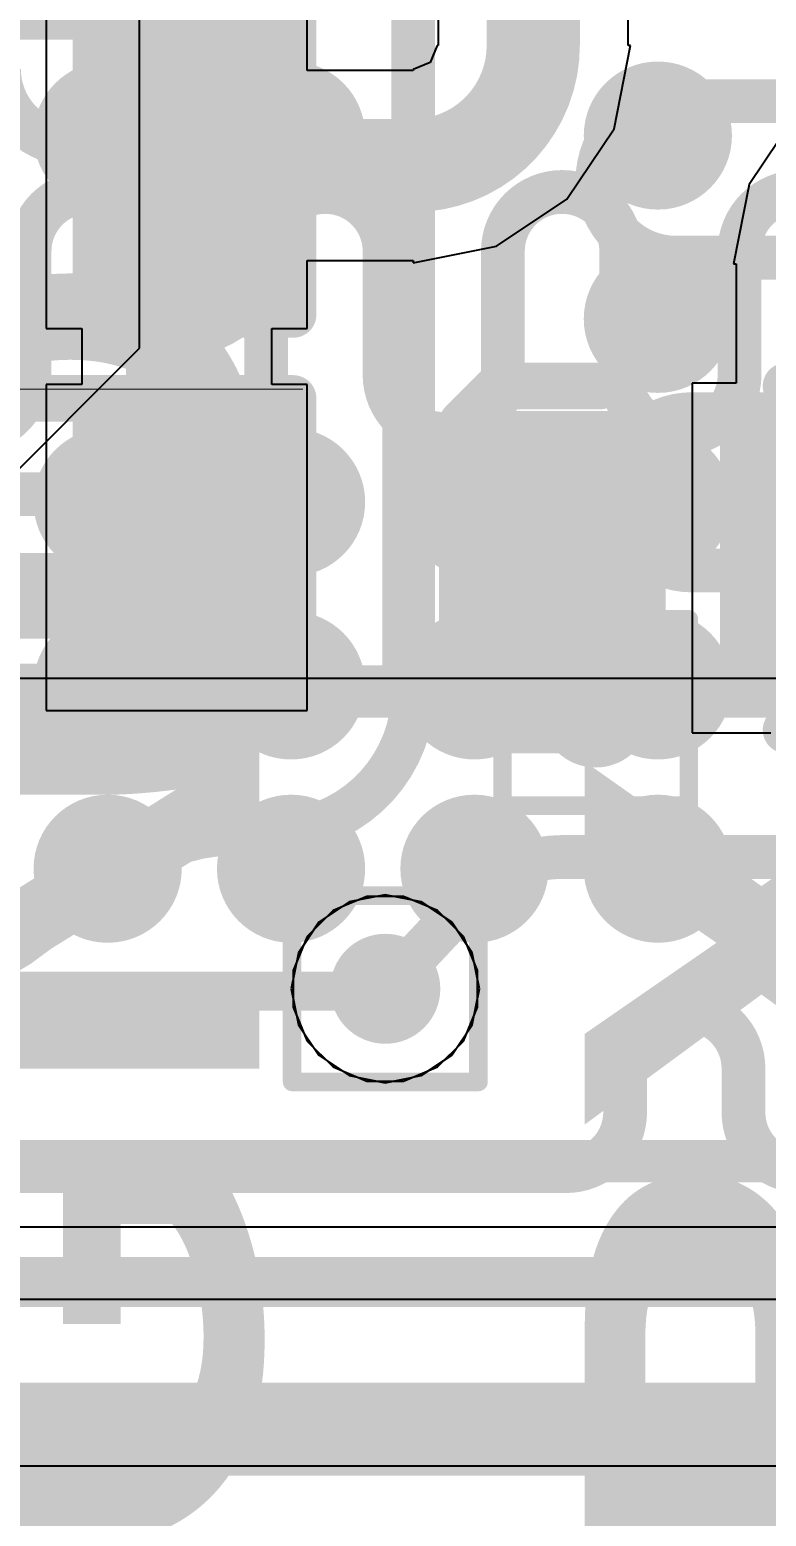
# Model space of a CAD drawing. Header units: inches. Extents: x -6 to 284, y -12 to 154.
# Drawn here: x 57.557 to 59.565, y -9.461 to -5.406 of the extents above; entities that cross this region are included whole.
import ezdxf

# ---------------------------------------------------------------- set-up
doc = ezdxf.new("R2010")
doc.units = ezdxf.units.IN
for name, color, linetype in [('Bottom Layer', 5, 'Continuous'), ('Bottom Paste', 16, 'Continuous'), ('Bottom Solder', 6, 'Continuous'), ('Drill Drawing', 1, 'Continuous'), ('GND-1', 16, 'Continuous'), ('GND-2', 90, 'Continuous'), ('GND-3', 216, 'Continuous'), ('GND-4', 54, 'Continuous'), ('PWR-1', 156, 'Continuous'), ('PWR-2', 130, 'Continuous'), ('Signal L1', 76, 'Continuous'), ('Signal L2', 6, 'Continuous'), ('Top Layer', 1, 'Continuous'), ('Top Overlay', 2, 'Continuous'), ('Top Paste', 8, 'Continuous'), ('Top Solder', 216, 'Continuous'), ('Via Holes', 16, 'Continuous')]:
    doc.layers.add(name, color=color, linetype=linetype)
doc.styles.add('Arial Black_Bold', font='', dxfattribs={"height": 0.2})
doc.styles.get('Arial Black_Bold').set_extended_font_data('Arial Black', bold=True)

# ---------------------------------------------------------------- blocks, each defined once
blk = doc.blocks.new('FBGA_153_11_5_13__B_131')
at = {"layer": 'Bottom Layer'}
h = blk.add_hatch(color=5, dxfattribs=at)
edge = h.paths.add_edge_path()
edge.add_arc((0.75, -1.25), 0.127, 0, 360)
h = blk.add_hatch(color=5, dxfattribs=at)
edge = h.paths.add_edge_path()
edge.add_arc((1.25, -1.25), 0.127, 0, 360)
h = blk.add_hatch(color=5, dxfattribs=at)
edge = h.paths.add_edge_path()
edge.add_arc((2.25, -1.25), 0.127, 0, 360)
h = blk.add_hatch(color=5, dxfattribs=at)
edge = h.paths.add_edge_path()
edge.add_arc((2.25, -1.75), 0.127, 0, 360)
h = blk.add_hatch(color=5, dxfattribs=at)
edge = h.paths.add_edge_path()
edge.add_arc((0.75, -2.25), 0.127, 0, 360)
h = blk.add_hatch(color=5, dxfattribs=at)
edge = h.paths.add_edge_path()
edge.add_arc((1.25, -2.25), 0.127, 0, 360)
h = blk.add_hatch(color=5, dxfattribs=at)
edge = h.paths.add_edge_path()
edge.add_arc((1.75, -2.25), 0.127, 0, 360)
h = blk.add_hatch(color=5, dxfattribs=at)
edge = h.paths.add_edge_path()
edge.add_arc((2.25, -2.25), 0.127, 0, 360)
h = blk.add_hatch(color=5, dxfattribs=at)
edge = h.paths.add_edge_path()
edge.add_arc((0.75, -2.75), 0.127, 0, 360)
h = blk.add_hatch(color=5, dxfattribs=at)
edge = h.paths.add_edge_path()
edge.add_arc((1.25, -2.75), 0.127, 0, 360)
h = blk.add_hatch(color=5, dxfattribs=at)
edge = h.paths.add_edge_path()
edge.add_arc((1.75, -2.75), 0.127, 0, 360)
h = blk.add_hatch(color=5, dxfattribs=at)
edge = h.paths.add_edge_path()
edge.add_arc((2.25, -2.75), 0.127, 0, 360)
h = blk.add_hatch(color=5, dxfattribs=at)
edge = h.paths.add_edge_path()
edge.add_arc((0.75, -3.25), 0.127, 0, 360)
h = blk.add_hatch(color=5, dxfattribs=at)
edge = h.paths.add_edge_path()
edge.add_arc((1.25, -3.25), 0.127, 0, 360)
h = blk.add_hatch(color=5, dxfattribs=at)
edge = h.paths.add_edge_path()
edge.add_arc((1.75, -3.25), 0.127, 0, 360)
h = blk.add_hatch(color=5, dxfattribs=at)
edge = h.paths.add_edge_path()
edge.add_arc((2.25, -3.25), 0.127, 0, 360)
at = {"layer": 'Bottom Paste'}
h = blk.add_hatch(color=16, dxfattribs=at)
edge = h.paths.add_edge_path()
edge.add_arc((0.75, -1.25), 0.127, 0, 360)
h = blk.add_hatch(color=16, dxfattribs=at)
edge = h.paths.add_edge_path()
edge.add_arc((1.25, -1.25), 0.127, 0, 360)
h = blk.add_hatch(color=16, dxfattribs=at)
edge = h.paths.add_edge_path()
edge.add_arc((2.25, -1.25), 0.127, 0, 360)
h = blk.add_hatch(color=16, dxfattribs=at)
edge = h.paths.add_edge_path()
edge.add_arc((2.25, -1.75), 0.127, 0, 360)
h = blk.add_hatch(color=16, dxfattribs=at)
edge = h.paths.add_edge_path()
edge.add_arc((0.75, -2.25), 0.127, 0, 360)
h = blk.add_hatch(color=16, dxfattribs=at)
edge = h.paths.add_edge_path()
edge.add_arc((1.25, -2.25), 0.127, 0, 360)
h = blk.add_hatch(color=16, dxfattribs=at)
edge = h.paths.add_edge_path()
edge.add_arc((1.75, -2.25), 0.127, 0, 360)
h = blk.add_hatch(color=16, dxfattribs=at)
edge = h.paths.add_edge_path()
edge.add_arc((2.25, -2.25), 0.127, 0, 360)
h = blk.add_hatch(color=16, dxfattribs=at)
edge = h.paths.add_edge_path()
edge.add_arc((0.75, -2.75), 0.127, 0, 360)
h = blk.add_hatch(color=16, dxfattribs=at)
edge = h.paths.add_edge_path()
edge.add_arc((1.25, -2.75), 0.127, 0, 360)
h = blk.add_hatch(color=16, dxfattribs=at)
edge = h.paths.add_edge_path()
edge.add_arc((1.75, -2.75), 0.127, 0, 360)
h = blk.add_hatch(color=16, dxfattribs=at)
edge = h.paths.add_edge_path()
edge.add_arc((2.25, -2.75), 0.127, 0, 360)
h = blk.add_hatch(color=16, dxfattribs=at)
edge = h.paths.add_edge_path()
edge.add_arc((0.75, -3.25), 0.127, 0, 360)
h = blk.add_hatch(color=16, dxfattribs=at)
edge = h.paths.add_edge_path()
edge.add_arc((1.25, -3.25), 0.127, 0, 360)
h = blk.add_hatch(color=16, dxfattribs=at)
edge = h.paths.add_edge_path()
edge.add_arc((1.75, -3.25), 0.127, 0, 360)
h = blk.add_hatch(color=16, dxfattribs=at)
edge = h.paths.add_edge_path()
edge.add_arc((2.25, -3.25), 0.127, 0, 360)
at = {"layer": 'Bottom Solder'}
h = blk.add_hatch(color=6, dxfattribs=at)
edge = h.paths.add_edge_path()
edge.add_arc((0.75, -1.25), 0.202, 0, 360)
h = blk.add_hatch(color=6, dxfattribs=at)
edge = h.paths.add_edge_path()
edge.add_arc((1.25, -1.25), 0.202, 0, 360)
h = blk.add_hatch(color=6, dxfattribs=at)
edge = h.paths.add_edge_path()
edge.add_arc((2.25, -1.25), 0.202, 0, 360)
h = blk.add_hatch(color=6, dxfattribs=at)
edge = h.paths.add_edge_path()
edge.add_arc((2.25, -1.75), 0.202, 0, 360)
h = blk.add_hatch(color=6, dxfattribs=at)
edge = h.paths.add_edge_path()
edge.add_arc((0.75, -2.25), 0.202, 0, 360)
h = blk.add_hatch(color=6, dxfattribs=at)
edge = h.paths.add_edge_path()
edge.add_arc((1.25, -2.25), 0.202, 0, 360)
h = blk.add_hatch(color=6, dxfattribs=at)
edge = h.paths.add_edge_path()
edge.add_arc((1.75, -2.25), 0.202, 0, 360)
h = blk.add_hatch(color=6, dxfattribs=at)
edge = h.paths.add_edge_path()
edge.add_arc((2.25, -2.25), 0.202, 0, 360)
h = blk.add_hatch(color=6, dxfattribs=at)
edge = h.paths.add_edge_path()
edge.add_arc((0.75, -2.75), 0.202, 0, 360)
h = blk.add_hatch(color=6, dxfattribs=at)
edge = h.paths.add_edge_path()
edge.add_arc((1.25, -2.75), 0.202, 0, 360)
h = blk.add_hatch(color=6, dxfattribs=at)
edge = h.paths.add_edge_path()
edge.add_arc((1.75, -2.75), 0.202, 0, 360)
h = blk.add_hatch(color=6, dxfattribs=at)
edge = h.paths.add_edge_path()
edge.add_arc((2.25, -2.75), 0.202, 0, 360)
h = blk.add_hatch(color=6, dxfattribs=at)
edge = h.paths.add_edge_path()
edge.add_arc((0.75, -3.25), 0.202, 0, 360)
h = blk.add_hatch(color=6, dxfattribs=at)
edge = h.paths.add_edge_path()
edge.add_arc((1.25, -3.25), 0.202, 0, 360)
h = blk.add_hatch(color=6, dxfattribs=at)
edge = h.paths.add_edge_path()
edge.add_arc((1.75, -3.25), 0.202, 0, 360)
h = blk.add_hatch(color=6, dxfattribs=at)
edge = h.paths.add_edge_path()
edge.add_arc((2.25, -3.25), 0.202, 0, 360)
blk = doc.blocks.new('R___0402_160')
at = {"layer": 'Top Layer'}
for points in [[(-0.6985, -0.3175), (-0.6985, 0.3175), (-0.2413, 0.3175), (-0.2413, -0.3175)], [(0.2413, -0.3175), (0.2413, 0.3175), (0.6985, 0.3175), (0.6985, -0.3175)]]:
    blk.add_hatch(color=1, dxfattribs=at).paths.add_polyline_path(points)
at = {"layer": 'Top Paste'}
for points in [[(-0.6985, -0.3175), (-0.6985, 0.3175), (-0.2413, 0.3175), (-0.2413, -0.3175)], [(0.2413, -0.3175), (0.2413, 0.3175), (0.6985, 0.3175), (0.6985, -0.3175)]]:
    blk.add_hatch(color=8, dxfattribs=at).paths.add_polyline_path(points)
at = {"layer": 'Top Solder'}
for points in [[(-0.7535, -0.3725), (-0.7535, 0.3725), (-0.1863, 0.3725), (-0.1863, -0.3725)], [(0.1863, -0.3725), (0.1863, 0.3725), (0.7535, 0.3725), (0.7535, -0.3725)]]:
    blk.add_hatch(color=216, dxfattribs=at).paths.add_polyline_path(points)
at = {"layer": 'Top Overlay'}
for points in [[(0.7874, 0.4064, 0.127, 0.127, 0), (-0.7874, 0.4064, 0.127, 0.127, 0)], [(-0.7874, 0.4064, 0.127, 0.127, 0), (-0.7874, -0.4064, 0.127, 0.127, 0)], [(0.7874, 0.4064, 0.127, 0.127, 0), (0.7874, -0.4064, 0.127, 0.127, 0)], [(0.7874, -0.4064, 0.127, 0.127, 0), (-0.7874, -0.4064, 0.127, 0.127, 0)], [(0.8128, -0.4318, 0.00323, 0.00323, 0), (-0.8128, -0.4318, 0.00323, 0.00323, 0)]]:
    blk.add_lwpolyline(points, format="xyseb", dxfattribs=at)
for points in [[(-0.8191, 0.4064, 0.0635, 0.0635, 1), (-0.7556, 0.4064, 0.0635, 0.0635, 1)], [(-0.8191, 0.4064, 0.0635, 0.0635, 1), (-0.7556, 0.4064, 0.0635, 0.0635, 1)], [(0.7556, 0.4064, 0.0635, 0.0635, 1), (0.8191, 0.4064, 0.0635, 0.0635, 1)], [(0.7556, 0.4064, 0.0635, 0.0635, 1), (0.8191, 0.4064, 0.0635, 0.0635, 1)], [(-0.8191, -0.4064, 0.0635, 0.0635, 1), (-0.7556, -0.4064, 0.0635, 0.0635, 1)], [(-0.8191, -0.4064, 0.0635, 0.0635, 1), (-0.7556, -0.4064, 0.0635, 0.0635, 1)], [(0.7556, -0.4064, 0.0635, 0.0635, 1), (0.8191, -0.4064, 0.0635, 0.0635, 1)], [(0.7556, -0.4064, 0.0635, 0.0635, 1), (0.8191, -0.4064, 0.0635, 0.0635, 1)], [(-0.8136, -0.4318, 0.00161, 0.00161, 1), (-0.812, -0.4318, 0.00161, 0.00161, 1)], [(0.812, -0.4318, 0.00161, 0.00161, 1), (0.8136, -0.4318, 0.00161, 0.00161, 1)]]:
    blk.add_lwpolyline(points, format="xyseb", close=True, dxfattribs=at)
blk = doc.blocks.new('R___0402_161')
at = {"layer": 'Top Layer'}
for points in [[(-0.6985, -0.3175), (-0.6985, 0.3175), (-0.2413, 0.3175), (-0.2413, -0.3175)], [(0.2413, -0.3175), (0.2413, 0.3175), (0.6985, 0.3175), (0.6985, -0.3175)]]:
    blk.add_hatch(color=1, dxfattribs=at).paths.add_polyline_path(points)
at = {"layer": 'Top Paste'}
for points in [[(-0.6985, -0.3175), (-0.6985, 0.3175), (-0.2413, 0.3175), (-0.2413, -0.3175)], [(0.2413, -0.3175), (0.2413, 0.3175), (0.6985, 0.3175), (0.6985, -0.3175)]]:
    blk.add_hatch(color=8, dxfattribs=at).paths.add_polyline_path(points)
at = {"layer": 'Top Solder'}
for points in [[(-0.7535, -0.3725), (-0.7535, 0.3725), (-0.1863, 0.3725), (-0.1863, -0.3725)], [(0.1863, -0.3725), (0.1863, 0.3725), (0.7535, 0.3725), (0.7535, -0.3725)]]:
    blk.add_hatch(color=216, dxfattribs=at).paths.add_polyline_path(points)
at = {"layer": 'Top Overlay'}
for points in [[(0.7874, 0.4064, 0.127, 0.127, 0), (-0.7874, 0.4064, 0.127, 0.127, 0)], [(-0.7874, 0.4064, 0.127, 0.127, 0), (-0.7874, -0.4064, 0.127, 0.127, 0)], [(0.7874, 0.4064, 0.127, 0.127, 0), (0.7874, -0.4064, 0.127, 0.127, 0)], [(0.7874, -0.4064, 0.127, 0.127, 0), (-0.7874, -0.4064, 0.127, 0.127, 0)], [(0.8128, -0.4318, 0.00323, 0.00323, 0), (-0.8128, -0.4318, 0.00323, 0.00323, 0)]]:
    blk.add_lwpolyline(points, format="xyseb", dxfattribs=at)
for points in [[(-0.8191, 0.4064, 0.0635, 0.0635, 1), (-0.7556, 0.4064, 0.0635, 0.0635, 1)], [(-0.8191, 0.4064, 0.0635, 0.0635, 1), (-0.7556, 0.4064, 0.0635, 0.0635, 1)], [(0.7556, 0.4064, 0.0635, 0.0635, 1), (0.8191, 0.4064, 0.0635, 0.0635, 1)], [(0.7556, 0.4064, 0.0635, 0.0635, 1), (0.8191, 0.4064, 0.0635, 0.0635, 1)], [(-0.8191, -0.4064, 0.0635, 0.0635, 1), (-0.7556, -0.4064, 0.0635, 0.0635, 1)], [(-0.8191, -0.4064, 0.0635, 0.0635, 1), (-0.7556, -0.4064, 0.0635, 0.0635, 1)], [(0.7556, -0.4064, 0.0635, 0.0635, 1), (0.8191, -0.4064, 0.0635, 0.0635, 1)], [(0.7556, -0.4064, 0.0635, 0.0635, 1), (0.8191, -0.4064, 0.0635, 0.0635, 1)], [(-0.8136, -0.4318, 0.00161, 0.00161, 1), (-0.812, -0.4318, 0.00161, 0.00161, 1)], [(0.812, -0.4318, 0.00161, 0.00161, 1), (0.8136, -0.4318, 0.00161, 0.00161, 1)]]:
    blk.add_lwpolyline(points, format="xyseb", close=True, dxfattribs=at)
blk = doc.blocks.new('DFN1006_2L__B__D____________259')
at = {"layer": 'Top Layer'}
for points in [[(-0.525, 0.35), (-0.125, 0.35), (-0.125, -0.35), (-0.525, -0.35)], [(0.125, 0.35), (0.525, 0.35), (0.525, -0.35), (0.125, -0.35)]]:
    blk.add_hatch(color=1, dxfattribs=at).paths.add_polyline_path(points)
at = {"layer": 'Top Paste'}
for points in [[(-0.525, 0.35), (-0.125, 0.35), (-0.125, -0.35), (-0.525, -0.35)], [(0.125, 0.35), (0.525, 0.35), (0.525, -0.35), (0.125, -0.35)]]:
    blk.add_hatch(color=8, dxfattribs=at).paths.add_polyline_path(points)
at = {"layer": 'Top Solder'}
for points in [[(-0.5758, 0.4008), (-0.0742, 0.4008), (-0.0742, -0.4008), (-0.5758, -0.4008)], [(0.0742, 0.4008), (0.5758, 0.4008), (0.5758, -0.4008), (0.0742, -0.4008)]]:
    blk.add_hatch(color=216, dxfattribs=at).paths.add_polyline_path(points)
at = {"layer": 'Top Overlay'}
for points in [[(-0.5283, 0.4692, 0.127, 0.127, 0), (-0.6283, 0.3691, 0.127, 0.127, 0)], [(-0.4983, 0.4692, 0.127, 0.127, 0), (-0.5283, 0.4692, 0.127, 0.127, 0)], [(-0.254, 0.4692, 0.127, 0.127, 0), (-0.4983, 0.4692, 0.127, 0.127, 0)], [(0.4983, 0.4692, 0.127, 0.127, 0), (0.254, 0.4692, 0.127, 0.127, 0)], [(0.5283, 0.4692, 0.127, 0.127, 0), (0.4983, 0.4692, 0.127, 0.127, 0)], [(0.6283, 0.3691, 0.127, 0.127, 0), (0.5283, 0.4692, 0.127, 0.127, 0)], [(-0.783, 0.35, 0.127, 0.127, 0), (-0.783, -0.41, 0.127, 0.127, 0)], [(-0.6283, 0.3691, 0.127, 0.127, 0), (-0.6283, -0.3691, 0.127, 0.127, 0)], [(0.6283, -0.3691, 0.127, 0.127, 0), (0.6283, 0.3691, 0.127, 0.127, 0)], [(0.783, 0.35, 0.127, 0.127, 0), (0.783, -0.41, 0.127, 0.127, 0)], [(-0.5283, -0.4692, 0.127, 0.127, 0), (-0.6283, -0.3691, 0.127, 0.127, 0)], [(0.6283, -0.3691, 0.127, 0.127, 0), (0.5283, -0.4692, 0.127, 0.127, 0)], [(-0.254, -0.4692, 0.127, 0.127, 0), (-0.5283, -0.4692, 0.127, 0.127, 0)], [(0.5283, -0.4692, 0.127, 0.127, 0), (0.254, -0.4692, 0.127, 0.127, 0)]]:
    blk.add_lwpolyline(points, format="xyseb", dxfattribs=at)
for points in [[(-0.5601, 0.4692, 0.0635, 0.0635, 1), (-0.4966, 0.4692, 0.0635, 0.0635, 1)], [(-0.5601, 0.4692, 0.0635, 0.0635, 1), (-0.4966, 0.4692, 0.0635, 0.0635, 1)], [(-0.5301, 0.4692, 0.0635, 0.0635, 1), (-0.4666, 0.4692, 0.0635, 0.0635, 1)], [(-0.5301, 0.4692, 0.0635, 0.0635, 1), (-0.4666, 0.4692, 0.0635, 0.0635, 1)], [(-0.2857, 0.4692, 0.0635, 0.0635, 1), (-0.2223, 0.4692, 0.0635, 0.0635, 1)], [(0.2223, 0.4692, 0.0635, 0.0635, 1), (0.2857, 0.4692, 0.0635, 0.0635, 1)], [(0.4666, 0.4692, 0.0635, 0.0635, 1), (0.5301, 0.4692, 0.0635, 0.0635, 1)], [(0.4666, 0.4692, 0.0635, 0.0635, 1), (0.5301, 0.4692, 0.0635, 0.0635, 1)], [(0.4966, 0.4692, 0.0635, 0.0635, 1), (0.5601, 0.4692, 0.0635, 0.0635, 1)], [(0.4966, 0.4692, 0.0635, 0.0635, 1), (0.5601, 0.4692, 0.0635, 0.0635, 1)], [(-0.8147, 0.35, 0.0635, 0.0635, 1), (-0.7512, 0.35, 0.0635, 0.0635, 1)], [(-0.6601, 0.3691, 0.0635, 0.0635, 1), (-0.5966, 0.3691, 0.0635, 0.0635, 1)], [(-0.6601, 0.3691, 0.0635, 0.0635, 1), (-0.5966, 0.3691, 0.0635, 0.0635, 1)], [(0.5966, 0.3691, 0.0635, 0.0635, 1), (0.6601, 0.3691, 0.0635, 0.0635, 1)], [(0.5966, 0.3691, 0.0635, 0.0635, 1), (0.6601, 0.3691, 0.0635, 0.0635, 1)], [(0.7512, 0.35, 0.0635, 0.0635, 1), (0.8147, 0.35, 0.0635, 0.0635, 1)], [(-0.6601, -0.3691, 0.0635, 0.0635, 1), (-0.5966, -0.3691, 0.0635, 0.0635, 1)], [(-0.6601, -0.3691, 0.0635, 0.0635, 1), (-0.5966, -0.3691, 0.0635, 0.0635, 1)], [(0.5966, -0.3691, 0.0635, 0.0635, 1), (0.6601, -0.3691, 0.0635, 0.0635, 1)], [(0.5966, -0.3691, 0.0635, 0.0635, 1), (0.6601, -0.3691, 0.0635, 0.0635, 1)], [(-0.8147, -0.41, 0.0635, 0.0635, 1), (-0.7512, -0.41, 0.0635, 0.0635, 1)], [(0.7512, -0.41, 0.0635, 0.0635, 1), (0.8147, -0.41, 0.0635, 0.0635, 1)], [(-0.5601, -0.4692, 0.0635, 0.0635, 1), (-0.4966, -0.4692, 0.0635, 0.0635, 1)], [(-0.5601, -0.4692, 0.0635, 0.0635, 1), (-0.4966, -0.4692, 0.0635, 0.0635, 1)], [(-0.2857, -0.4692, 0.0635, 0.0635, 1), (-0.2223, -0.4692, 0.0635, 0.0635, 1)], [(0.2223, -0.4692, 0.0635, 0.0635, 1), (0.2857, -0.4692, 0.0635, 0.0635, 1)], [(0.4966, -0.4692, 0.0635, 0.0635, 1), (0.5601, -0.4692, 0.0635, 0.0635, 1)], [(0.4966, -0.4692, 0.0635, 0.0635, 1), (0.5601, -0.4692, 0.0635, 0.0635, 1)]]:
    blk.add_lwpolyline(points, format="xyseb", close=True, dxfattribs=at)

msp = doc.modelspace()

# ---------------------------------------------------------------- hatches: boundary and pattern name
at = {"layer": 'Bottom Layer'}
h = msp.add_hatch(color=5, dxfattribs=at)
edge = h.paths.add_edge_path()
edge.add_arc((58.5262, -8.0219), 0.15, 0, 360)
at = {"layer": 'GND-1'}
h = msp.add_hatch(color=16, dxfattribs=at)
edge = h.paths.add_edge_path()
edge.add_arc((59.0997, -7.2683), 0.15, 0, 360)
h = msp.add_hatch(color=16, dxfattribs=at)
edge = h.paths.add_edge_path()
edge.add_arc((58.5262, -8.0219), 0.15, 0, 360)
at = {"layer": 'GND-2'}
h = msp.add_hatch(color=90, dxfattribs=at)
edge = h.paths.add_edge_path()
edge.add_arc((58.5262, -8.0219), 0.15, 0, 360)
at = {"layer": 'GND-3'}
h = msp.add_hatch(color=216, dxfattribs=at)
edge = h.paths.add_edge_path()
edge.add_arc((58.5262, -8.0219), 0.15, 0, 360)
at = {"layer": 'GND-4'}
h = msp.add_hatch(color=54, dxfattribs=at)
edge = h.paths.add_edge_path()
edge.add_arc((58.5262, -8.0219), 0.15, 0, 360)
at = {"layer": 'PWR-1'}
h = msp.add_hatch(color=156, dxfattribs=at)
edge = h.paths.add_edge_path()
edge.add_arc((58.5262, -8.0219), 0.15, 0, 360)
at = {"layer": 'PWR-2'}
h = msp.add_hatch(color=130, dxfattribs=at)
edge = h.paths.add_edge_path()
edge.add_arc((58.5262, -8.0219), 0.15, 0, 360)
at = {"layer": 'Signal L1'}
h = msp.add_hatch(color=76, dxfattribs=at)
edge = h.paths.add_edge_path()
edge.add_arc((59.0997, -7.2683), 0.15, 0, 360)
h = msp.add_hatch(color=76, dxfattribs=at)
edge = h.paths.add_edge_path()
edge.add_arc((58.5262, -8.0219), 0.15, 0, 360)
at = {"layer": 'Signal L2'}
h = msp.add_hatch(color=6, dxfattribs=at)
edge = h.paths.add_edge_path()
edge.add_arc((58.5262, -8.0219), 0.15, 0, 360)
at = {"layer": 'Top Layer'}
h = msp.add_hatch(color=1, dxfattribs=at)
edge = h.paths.add_edge_path()
edge.add_arc((59.0997, -7.2683), 0.15, 0, 360)
h = msp.add_hatch(color=1, dxfattribs=at)
edge = h.paths.add_edge_path()
edge.add_arc((58.5262, -8.0219), 0.15, 0, 360)
at = {"layer": 'Via Holes'}
h = msp.add_hatch(color=7, dxfattribs=at)
edge = h.paths.add_edge_path()
edge.add_arc((59.0997, -7.2683), 0.075, 0, 360)
h = msp.add_hatch(color=7, dxfattribs=at)
edge = h.paths.add_edge_path()
edge.add_arc((58.5262, -8.0219), 0.075, 0, 360)

# ---------------------------------------------------------------- linework, layer by layer
at = {"layer": 'Bottom Layer'}
for p, q in [((54.9238, -7.1748), (61.5168, -7.1748)), ((55.5509, -8.6717), (60.3992, -8.6717))]:
    msp.add_line(p, q, dxfattribs=at)
for points in [[(55.9509, -8.0282, 0.1067, 0.1067, 0), (58.5199, -8.0282, 0.1067, 0.1067, 0)], [(55.5509, -8.4879, 0.1067, 0.1067, 0), (60.4284, -8.4879, 0.1067, 0.1067, 0)]]:
    msp.add_lwpolyline(points, format="xyseb", dxfattribs=at)
msp.add_lwpolyline([(58.4932, -8.0282, 0.0533, 0.0533, 1), (58.5466, -8.0282, 0.0533, 0.0533, 1)], format="xyseb", close=True, dxfattribs=at)
at = {"layer": 'Drill Drawing'}
for points in [[(58.8457, -7.0143, 0.0508, 0.0508, 0), (59.3537, -7.0143, 0.0508, 0.0508, 0)], [(58.8457, -7.5223, 0.0508, 0.0508, 0), (58.8457, -7.0143, 0.0508, 0.0508, 0)], [(59.3537, -7.5223, 0.0508, 0.0508, 0), (59.3537, -7.0143, 0.0508, 0.0508, 0)], [(58.8457, -7.5223, 0.0508, 0.0508, 0), (59.3537, -7.5223, 0.0508, 0.0508, 0)], [(58.2722, -7.7679, 0.0508, 0.0508, 0), (58.7802, -7.7679, 0.0508, 0.0508, 0)], [(58.2722, -8.2759, 0.0508, 0.0508, 0), (58.2722, -7.7679, 0.0508, 0.0508, 0)], [(58.7802, -8.2759, 0.0508, 0.0508, 0), (58.7802, -7.7679, 0.0508, 0.0508, 0)], [(58.2722, -8.2759, 0.0508, 0.0508, 0), (58.7802, -8.2759, 0.0508, 0.0508, 0)]]:
    msp.add_lwpolyline(points, format="xyseb", dxfattribs=at)
for points in [[(58.833, -7.0143, 0.0254, 0.0254, 1), (58.8584, -7.0143, 0.0254, 0.0254, 1)], [(58.833, -7.0143, 0.0254, 0.0254, 1), (58.8584, -7.0143, 0.0254, 0.0254, 1)], [(59.341, -7.0143, 0.0254, 0.0254, 1), (59.3664, -7.0143, 0.0254, 0.0254, 1)], [(59.341, -7.0143, 0.0254, 0.0254, 1), (59.3664, -7.0143, 0.0254, 0.0254, 1)], [(58.833, -7.5223, 0.0254, 0.0254, 1), (58.8584, -7.5223, 0.0254, 0.0254, 1)], [(58.833, -7.5223, 0.0254, 0.0254, 1), (58.8584, -7.5223, 0.0254, 0.0254, 1)], [(59.341, -7.5223, 0.0254, 0.0254, 1), (59.3664, -7.5223, 0.0254, 0.0254, 1)], [(59.341, -7.5223, 0.0254, 0.0254, 1), (59.3664, -7.5223, 0.0254, 0.0254, 1)], [(58.2595, -7.7679, 0.0254, 0.0254, 1), (58.2849, -7.7679, 0.0254, 0.0254, 1)], [(58.2595, -7.7679, 0.0254, 0.0254, 1), (58.2849, -7.7679, 0.0254, 0.0254, 1)], [(58.7675, -7.7679, 0.0254, 0.0254, 1), (58.7929, -7.7679, 0.0254, 0.0254, 1)], [(58.7675, -7.7679, 0.0254, 0.0254, 1), (58.7929, -7.7679, 0.0254, 0.0254, 1)], [(58.2595, -8.2759, 0.0254, 0.0254, 1), (58.2849, -8.2759, 0.0254, 0.0254, 1)], [(58.2595, -8.2759, 0.0254, 0.0254, 1), (58.2849, -8.2759, 0.0254, 0.0254, 1)], [(58.7675, -8.2759, 0.0254, 0.0254, 1), (58.7929, -8.2759, 0.0254, 0.0254, 1)], [(58.7675, -8.2759, 0.0254, 0.0254, 1), (58.7929, -8.2759, 0.0254, 0.0254, 1)]]:
    msp.add_lwpolyline(points, format="xyseb", close=True, dxfattribs=at)
at = {"layer": 'GND-1'}
for p, q in [((58.4761, -7.7703), (58.3837, -7.8086)), ((58.5762, -7.7703), (58.4761, -7.7703)), ((58.6687, -7.8086), (58.5762, -7.7703)), ((58.3837, -7.8086), (58.3129, -7.8794)), ((58.7395, -7.8794), (58.6687, -7.8086)), ((58.3129, -7.8794), (58.2746, -7.9719)), ((58.7778, -7.9719), (58.7395, -7.8794)), ((58.2746, -7.9719), (58.2746, -8.072)), ((58.7778, -8.072), (58.7778, -7.9719)), ((58.2746, -8.072), (58.3129, -8.1644)), ((58.7395, -8.1644), (58.7778, -8.072)), ((58.3129, -8.1644), (58.3837, -8.2352)), ((58.6687, -8.2352), (58.7395, -8.1644)), ((58.3837, -8.2352), (58.4761, -8.2735)), ((58.5762, -8.2735), (58.6687, -8.2352)), ((58.4761, -8.2735), (58.5762, -8.2735))]:
    msp.add_line(p, q, dxfattribs=at)
at = {"layer": 'GND-2'}
for p, q in [((58.4761, -7.7703), (58.3837, -7.8086)), ((58.5762, -7.7703), (58.4761, -7.7703)), ((58.6687, -7.8086), (58.5762, -7.7703)), ((58.3837, -7.8086), (58.3129, -7.8794)), ((58.7395, -7.8794), (58.6687, -7.8086)), ((58.3129, -7.8794), (58.2746, -7.9719)), ((58.7778, -7.9719), (58.7395, -7.8794)), ((58.2746, -7.9719), (58.2746, -8.072)), ((58.7778, -8.072), (58.7778, -7.9719)), ((58.2746, -8.072), (58.3129, -8.1644)), ((58.7395, -8.1644), (58.7778, -8.072)), ((58.3129, -8.1644), (58.3837, -8.2352)), ((58.6687, -8.2352), (58.7395, -8.1644)), ((58.3837, -8.2352), (58.4761, -8.2735)), ((58.5762, -8.2735), (58.6687, -8.2352)), ((58.4761, -8.2735), (58.5762, -8.2735))]:
    msp.add_line(p, q, dxfattribs=at)
at = {"layer": 'GND-3'}
for p, q in [((58.4761, -7.7703), (58.3837, -7.8086)), ((58.5762, -7.7703), (58.4761, -7.7703)), ((58.6687, -7.8086), (58.5762, -7.7703)), ((58.3837, -7.8086), (58.3129, -7.8794)), ((58.7395, -7.8794), (58.6687, -7.8086)), ((58.3129, -7.8794), (58.2746, -7.9719)), ((58.7778, -7.9719), (58.7395, -7.8794)), ((58.2746, -7.9719), (58.2746, -8.072)), ((58.7778, -8.072), (58.7778, -7.9719)), ((58.2746, -8.072), (58.3129, -8.1644)), ((58.7395, -8.1644), (58.7778, -8.072)), ((58.3129, -8.1644), (58.3837, -8.2352)), ((58.6687, -8.2352), (58.7395, -8.1644)), ((58.3837, -8.2352), (58.4761, -8.2735)), ((58.5762, -8.2735), (58.6687, -8.2352)), ((58.4761, -8.2735), (58.5762, -8.2735))]:
    msp.add_line(p, q, dxfattribs=at)
at = {"layer": 'GND-4'}
for p, q in [((58.4761, -7.7703), (58.3837, -7.8086)), ((58.5762, -7.7703), (58.4761, -7.7703)), ((58.6687, -7.8086), (58.5762, -7.7703)), ((58.3837, -7.8086), (58.3129, -7.8794)), ((58.7395, -7.8794), (58.6687, -7.8086)), ((58.3129, -7.8794), (58.2746, -7.9719)), ((58.7778, -7.9719), (58.7395, -7.8794)), ((58.2746, -7.9719), (58.2746, -8.072)), ((58.7778, -8.072), (58.7778, -7.9719)), ((58.2746, -8.072), (58.3129, -8.1644)), ((58.7395, -8.1644), (58.7778, -8.072)), ((58.3129, -8.1644), (58.3837, -8.2352)), ((58.6687, -8.2352), (58.7395, -8.1644)), ((58.3837, -8.2352), (58.4761, -8.2735)), ((58.5762, -8.2735), (58.6687, -8.2352)), ((58.4761, -8.2735), (58.5762, -8.2735))]:
    msp.add_line(p, q, dxfattribs=at)
at = {"layer": 'PWR-1'}
for p, q in [((57.8562, -6.2746), (57.8562, -4.9558)), ((57.151, -6.9798), (57.8562, -6.2746)), ((58.428, -7.7849), (58.3448, -7.8405)), ((58.5262, -7.7654), (58.428, -7.7849)), ((58.6244, -7.7849), (58.5262, -7.7654)), ((58.7076, -7.8405), (58.6244, -7.7849)), ((58.3448, -7.8405), (58.2892, -7.9237)), ((58.7632, -7.9237), (58.7076, -7.8405)), ((58.2892, -7.9237), (58.2697, -8.0219)), ((58.7827, -8.0219), (58.7632, -7.9237)), ((58.2697, -8.0219), (58.2892, -8.1201)), ((58.7632, -8.1201), (58.7827, -8.0219)), ((58.2892, -8.1201), (58.3448, -8.2033)), ((58.7076, -8.2033), (58.7632, -8.1201)), ((58.3448, -8.2033), (58.428, -8.2589)), ((58.6244, -8.2589), (58.7076, -8.2033)), ((58.428, -8.2589), (58.5262, -8.2784)), ((58.5262, -8.2784), (58.6244, -8.2589)), ((60.7031, -9.3243), (38.7523, -9.3245))]:
    msp.add_line(p, q, dxfattribs=at)
at = {"layer": 'PWR-2'}
msp.add_line((48.9229, -8.8689), (61.2031, -8.8689), dxfattribs=at)
at = {"layer": 'Signal L1'}
for points in [[(58.6024, -7.211, 0.1194, 0.1194, 0), (58.6024, -5.1882, 0.1194, 0.1194, 0)], [(57.6797, -5.7194, 0.1194, 0.1194, -0.414214), (57.4729, -5.5126, 0.1194, 0.1194, 0)], [(59.3182, -6.0275, 0.1194, 0.1194, -1), (59.3182, -5.6008, 0.1194, 0.1194, 0)], [(59.3182, -5.6008, 0.1194, 0.1194, 0), (59.6713, -5.6008, 0.1194, 0.1194, 0)], [(57.6797, -5.7194, 0.1194, 0.1194, 0), (57.9575, -5.7194, 0.1194, 0.1194, 0)], [(57.9575, -5.7194, 0.1194, 0.1194, -1), (57.9575, -6.2409, 0.1194, 0.1194, 0)], [(59.3182, -6.0275, 0.1194, 0.1194, 0), (59.6713, -6.0275, 0.1194, 0.1194, 0)], [(56.4826, -6.2409, 0.1194, 0.1194, 0), (57.9575, -6.2409, 0.1194, 0.1194, 0)], [(59.3632, -6.8809, 0.1194, 0.1194, -1), (59.3632, -6.4542, 0.1194, 0.1194, 0)], [(59.3632, -6.4542, 0.1194, 0.1194, 0), (59.6713, -6.4542, 0.1194, 0.1194, 0)], [(56.0042, -6.6729, 0.1194, 0.1194, 0), (57.99, -6.6729, 0.1194, 0.1194, 0)], [(57.99, -6.6729, 0.1194, 0.1194, -1), (57.99, -7.1944, 0.1194, 0.1194, 0)], [(59.3632, -6.8809, 0.1194, 0.1194, 0), (59.6532, -6.8809, 0.1194, 0.1194, 0)], [(56.2693, -7.1944, 0.1194, 0.1194, 0), (57.99, -7.1944, 0.1194, 0.1194, 0)], [(58.6024, -7.211, 0.1194, 0.1194, -0.414214), (58.2196, -7.5938, 0.1194, 0.1194, 0)], [(57.6406, -7.8106, 0.1194, 0.1194, -0.198702), (58.1646, -7.5938, 0.1194, 0.1194, 0)], [(58.1646, -7.5938, 0.1194, 0.1194, 0), (58.2196, -7.5938, 0.1194, 0.1194, 0)], [(58.7652, -7.7674, 0.1194, 0.1194, -0.20662), (59.0072, -7.6624, 0.1194, 0.1194, 0)], [(59.0072, -7.6624, 0.1194, 0.1194, 0), (59.0083, -7.6624, 0.1194, 0.1194, 0)], [(59.0083, -7.6624, 0.1194, 0.1194, 0), (59.638, -7.6624, 0.1194, 0.1194, 0)], [(58.5262, -8.0219, 0.1194, 0.1194, 0), (58.7652, -7.7674, 0.1194, 0.1194, 0)], [(57.6398, -7.8114, 0.1194, 0.1194, -0.198702), (57.1159, -8.0282, 0.1194, 0.1194, 0)], [(57.6402, -7.811, 0.1194, 0.1194, -0.000202), (57.6398, -7.8114, 0.1194, 0.1194, 0)], [(57.6402, -7.811, 0.1194, 0.1194, -0.000202), (57.6406, -7.8106, 0.1194, 0.1194, 0)], [(59.1801, -8.2394, 0.1194, 0.1194, -1), (59.5027, -8.2394, 0.1194, 0.1194, 0)], [(59.1801, -8.3581, 0.1194, 0.1194, 0), (59.1801, -8.2394, 0.1194, 0.1194, 0)], [(59.5027, -8.359, 0.1194, 0.1194, 0), (59.5027, -8.2394, 0.1194, 0.1194, 0)], [(59.1801, -8.3581, 0.1194, 0.1194, -0.414214), (59.0188, -8.5194, 0.1194, 0.1194, 0)], [(59.8252, -8.359, 0.1194, 0.1194, -1), (59.5027, -8.359, 0.1194, 0.1194, 0)], [(55.6702, -8.5194, 0.1194, 0.1194, 0), (59.0188, -8.5194, 0.1194, 0.1194, 0)], [(55.1108, -8.8301, 0.1194, 0.1194, 0), (60.9149, -8.8301, 0.1194, 0.1194, 0)], [(54.2564, -9.223, 0.254, 0.254, 0), (61.3903, -9.223, 0.254, 0.254, 0)]]:
    msp.add_lwpolyline(points, format="xyseb", dxfattribs=at)
for points in [[(59.2884, -5.6008, 0.0597, 0.0597, 1), (59.348, -5.6008, 0.0597, 0.0597, 1)], [(59.2884, -5.6008, 0.0597, 0.0597, 1), (59.348, -5.6008, 0.0597, 0.0597, 1)], [(57.6499, -5.7194, 0.0597, 0.0597, 1), (57.7095, -5.7194, 0.0597, 0.0597, 1)], [(57.6499, -5.7194, 0.0597, 0.0597, 1), (57.7095, -5.7194, 0.0597, 0.0597, 1)], [(57.9277, -5.7194, 0.0597, 0.0597, 1), (57.9873, -5.7194, 0.0597, 0.0597, 1)], [(57.9277, -5.7194, 0.0597, 0.0597, 1), (57.9873, -5.7194, 0.0597, 0.0597, 1)], [(59.2884, -6.0275, 0.0597, 0.0597, 1), (59.348, -6.0275, 0.0597, 0.0597, 1)], [(59.2884, -6.0275, 0.0597, 0.0597, 1), (59.348, -6.0275, 0.0597, 0.0597, 1)], [(57.9277, -6.2409, 0.0597, 0.0597, 1), (57.9873, -6.2409, 0.0597, 0.0597, 1)], [(57.9277, -6.2409, 0.0597, 0.0597, 1), (57.9873, -6.2409, 0.0597, 0.0597, 1)], [(59.3334, -6.4542, 0.0597, 0.0597, 1), (59.3931, -6.4542, 0.0597, 0.0597, 1)], [(59.3334, -6.4542, 0.0597, 0.0597, 1), (59.3931, -6.4542, 0.0597, 0.0597, 1)], [(57.9601, -6.6729, 0.0597, 0.0597, 1), (58.0198, -6.6729, 0.0597, 0.0597, 1)], [(57.9601, -6.6729, 0.0597, 0.0597, 1), (58.0198, -6.6729, 0.0597, 0.0597, 1)], [(59.3334, -6.8809, 0.0597, 0.0597, 1), (59.3931, -6.8809, 0.0597, 0.0597, 1)], [(59.3334, -6.8809, 0.0597, 0.0597, 1), (59.3931, -6.8809, 0.0597, 0.0597, 1)], [(57.9601, -7.1944, 0.0597, 0.0597, 1), (58.0198, -7.1944, 0.0597, 0.0597, 1)], [(57.9601, -7.1944, 0.0597, 0.0597, 1), (58.0198, -7.1944, 0.0597, 0.0597, 1)], [(58.5725, -7.211, 0.0597, 0.0597, 1), (58.6322, -7.211, 0.0597, 0.0597, 1)], [(58.5725, -7.211, 0.0597, 0.0597, 1), (58.6322, -7.211, 0.0597, 0.0597, 1)], [(58.1347, -7.5938, 0.0597, 0.0597, 1), (58.1944, -7.5938, 0.0597, 0.0597, 1)], [(58.1347, -7.5938, 0.0597, 0.0597, 1), (58.1944, -7.5938, 0.0597, 0.0597, 1)], [(58.1898, -7.5938, 0.0597, 0.0597, 1), (58.2495, -7.5938, 0.0597, 0.0597, 1)], [(58.1898, -7.5938, 0.0597, 0.0597, 1), (58.2495, -7.5938, 0.0597, 0.0597, 1)], [(58.9773, -7.6624, 0.0597, 0.0597, 1), (59.037, -7.6624, 0.0597, 0.0597, 1)], [(58.9773, -7.6624, 0.0597, 0.0597, 1), (59.037, -7.6624, 0.0597, 0.0597, 1)], [(58.9784, -7.6624, 0.0597, 0.0597, 1), (59.0381, -7.6624, 0.0597, 0.0597, 1)], [(58.9784, -7.6624, 0.0597, 0.0597, 1), (59.0381, -7.6624, 0.0597, 0.0597, 1)], [(58.7354, -7.7674, 0.0597, 0.0597, 1), (58.795, -7.7674, 0.0597, 0.0597, 1)], [(58.7354, -7.7674, 0.0597, 0.0597, 1), (58.795, -7.7674, 0.0597, 0.0597, 1)], [(57.61, -7.8114, 0.0597, 0.0597, 1), (57.6696, -7.8114, 0.0597, 0.0597, 1)], [(57.61, -7.8114, 0.0597, 0.0597, 1), (57.6696, -7.8114, 0.0597, 0.0597, 1)], [(57.6104, -7.811, 0.0597, 0.0597, 1), (57.6701, -7.811, 0.0597, 0.0597, 1)], [(57.6104, -7.811, 0.0597, 0.0597, 1), (57.6701, -7.811, 0.0597, 0.0597, 1)], [(57.6108, -7.8106, 0.0597, 0.0597, 1), (57.6705, -7.8106, 0.0597, 0.0597, 1)], [(57.6108, -7.8106, 0.0597, 0.0597, 1), (57.6705, -7.8106, 0.0597, 0.0597, 1)], [(58.4963, -8.0219, 0.0597, 0.0597, 1), (58.556, -8.0219, 0.0597, 0.0597, 1)], [(59.1502, -8.2394, 0.0597, 0.0597, 1), (59.2099, -8.2394, 0.0597, 0.0597, 1)], [(59.1502, -8.2394, 0.0597, 0.0597, 1), (59.2099, -8.2394, 0.0597, 0.0597, 1)], [(59.4728, -8.2394, 0.0597, 0.0597, 1), (59.5325, -8.2394, 0.0597, 0.0597, 1)], [(59.4728, -8.2394, 0.0597, 0.0597, 1), (59.5325, -8.2394, 0.0597, 0.0597, 1)], [(59.1502, -8.3581, 0.0597, 0.0597, 1), (59.2099, -8.3581, 0.0597, 0.0597, 1)], [(59.1502, -8.3581, 0.0597, 0.0597, 1), (59.2099, -8.3581, 0.0597, 0.0597, 1)], [(59.4728, -8.359, 0.0597, 0.0597, 1), (59.5325, -8.359, 0.0597, 0.0597, 1)], [(59.4728, -8.359, 0.0597, 0.0597, 1), (59.5325, -8.359, 0.0597, 0.0597, 1)], [(58.9889, -8.5194, 0.0597, 0.0597, 1), (59.0486, -8.5194, 0.0597, 0.0597, 1)], [(58.9889, -8.5194, 0.0597, 0.0597, 1), (59.0486, -8.5194, 0.0597, 0.0597, 1)]]:
    msp.add_lwpolyline(points, format="xyseb", close=True, dxfattribs=at)
at = {"layer": 'Signal L2'}
for points in [[(57.5565, -6.0095, 0.1194, 0.1194, -1), (57.8791, -6.0095, 0.1194, 0.1194, 0)], [(58.2016, -6.0095, 0.1194, 0.1194, -1), (58.5242, -6.0095, 0.1194, 0.1194, 0)], [(58.8468, -6.0095, 0.1194, 0.1194, -1), (59.1694, -6.0095, 0.1194, 0.1194, 0)], [(59.492, -6.0095, 0.1194, 0.1194, -1), (59.8145, -6.0095, 0.1194, 0.1194, 0)], [(57.5565, -6.3441, 0.1194, 0.1194, 0), (57.5565, -6.0095, 0.1194, 0.1194, 0)], [(57.8791, -6.3471, 0.1194, 0.1194, 0), (57.8791, -6.0095, 0.1194, 0.1194, 0)], [(58.2016, -6.3471, 0.1194, 0.1194, 0), (58.2016, -6.0095, 0.1194, 0.1194, 0)], [(58.5242, -6.3471, 0.1194, 0.1194, 0), (58.5242, -6.0095, 0.1194, 0.1194, 0)], [(58.8468, -6.3471, 0.1194, 0.1194, 0), (58.8468, -6.0095, 0.1194, 0.1194, 0)], [(59.1694, -6.3471, 0.1194, 0.1194, 0), (59.1694, -6.0095, 0.1194, 0.1194, 0)], [(59.492, -6.3471, 0.1194, 0.1194, 0), (59.492, -6.0095, 0.1194, 0.1194, 0)], [(57.5565, -6.3441, 0.1194, 0.1194, -0.414214), (57.3952, -6.5054, 0.1194, 0.1194, 0)], [(58.2016, -6.3471, 0.1194, 0.1194, -1), (57.8791, -6.3471, 0.1194, 0.1194, 0)], [(58.8468, -6.3471, 0.1194, 0.1194, -1), (58.5242, -6.3471, 0.1194, 0.1194, 0)], [(59.492, -6.3471, 0.1194, 0.1194, -1), (59.1694, -6.3471, 0.1194, 0.1194, 0)], [(57.2277, -7.211, 0.1422, 0.1422, 0), (63.0578, -7.211, 0.1422, 0.1422, 0)], [(50.1037, -8.5057, 0.0889, 0.0889, 0), (63.9049, -8.5057, 0.0889, 0.0889, 0)], [(49.9827, -8.7978, 0.0889, 0.0889, 0), (64.0259, -8.7978, 0.0889, 0.0889, 0)], [(47.4211, -9.2203, 0.0889, 0.0889, 0), (64.1588, -9.2203, 0.0889, 0.0889, 0)]]:
    msp.add_lwpolyline(points, format="xyseb", dxfattribs=at)
for points in [[(57.5266, -6.0095, 0.0597, 0.0597, 1), (57.5863, -6.0095, 0.0597, 0.0597, 1)], [(57.5266, -6.0095, 0.0597, 0.0597, 1), (57.5863, -6.0095, 0.0597, 0.0597, 1)], [(57.8492, -6.0095, 0.0597, 0.0597, 1), (57.9089, -6.0095, 0.0597, 0.0597, 1)], [(57.8492, -6.0095, 0.0597, 0.0597, 1), (57.9089, -6.0095, 0.0597, 0.0597, 1)], [(58.1718, -6.0095, 0.0597, 0.0597, 1), (58.2315, -6.0095, 0.0597, 0.0597, 1)], [(58.1718, -6.0095, 0.0597, 0.0597, 1), (58.2315, -6.0095, 0.0597, 0.0597, 1)], [(58.4944, -6.0095, 0.0597, 0.0597, 1), (58.5541, -6.0095, 0.0597, 0.0597, 1)], [(58.4944, -6.0095, 0.0597, 0.0597, 1), (58.5541, -6.0095, 0.0597, 0.0597, 1)], [(58.8169, -6.0095, 0.0597, 0.0597, 1), (58.8766, -6.0095, 0.0597, 0.0597, 1)], [(58.8169, -6.0095, 0.0597, 0.0597, 1), (58.8766, -6.0095, 0.0597, 0.0597, 1)], [(59.1395, -6.0095, 0.0597, 0.0597, 1), (59.1992, -6.0095, 0.0597, 0.0597, 1)], [(59.1395, -6.0095, 0.0597, 0.0597, 1), (59.1992, -6.0095, 0.0597, 0.0597, 1)], [(59.4621, -6.0095, 0.0597, 0.0597, 1), (59.5218, -6.0095, 0.0597, 0.0597, 1)], [(59.4621, -6.0095, 0.0597, 0.0597, 1), (59.5218, -6.0095, 0.0597, 0.0597, 1)], [(57.5266, -6.3441, 0.0597, 0.0597, 1), (57.5863, -6.3441, 0.0597, 0.0597, 1)], [(57.5266, -6.3441, 0.0597, 0.0597, 1), (57.5863, -6.3441, 0.0597, 0.0597, 1)], [(57.8492, -6.3471, 0.0597, 0.0597, 1), (57.9089, -6.3471, 0.0597, 0.0597, 1)], [(57.8492, -6.3471, 0.0597, 0.0597, 1), (57.9089, -6.3471, 0.0597, 0.0597, 1)], [(58.1718, -6.3471, 0.0597, 0.0597, 1), (58.2315, -6.3471, 0.0597, 0.0597, 1)], [(58.1718, -6.3471, 0.0597, 0.0597, 1), (58.2315, -6.3471, 0.0597, 0.0597, 1)], [(58.4944, -6.3471, 0.0597, 0.0597, 1), (58.5541, -6.3471, 0.0597, 0.0597, 1)], [(58.4944, -6.3471, 0.0597, 0.0597, 1), (58.5541, -6.3471, 0.0597, 0.0597, 1)], [(58.8169, -6.3471, 0.0597, 0.0597, 1), (58.8766, -6.3471, 0.0597, 0.0597, 1)], [(58.8169, -6.3471, 0.0597, 0.0597, 1), (58.8766, -6.3471, 0.0597, 0.0597, 1)], [(59.1395, -6.3471, 0.0597, 0.0597, 1), (59.1992, -6.3471, 0.0597, 0.0597, 1)], [(59.1395, -6.3471, 0.0597, 0.0597, 1), (59.1992, -6.3471, 0.0597, 0.0597, 1)], [(59.4621, -6.3471, 0.0597, 0.0597, 1), (59.5218, -6.3471, 0.0597, 0.0597, 1)], [(59.4621, -6.3471, 0.0597, 0.0597, 1), (59.5218, -6.3471, 0.0597, 0.0597, 1)]]:
    msp.add_lwpolyline(points, format="xyseb", close=True, dxfattribs=at)
at = {"layer": 'Top Layer'}
for p, q in [((58.6706, -5.1947), (58.6706, -5.4488)), ((59.1886, -5.4488), (59.1886, -5.1947)), ((57.6019, -5.3316), (57.6019, -6.2206)), ((58.3131, -5.5171), (58.3131, -5.3316)), ((58.6679, -5.4488), (58.6487, -5.4952)), ((58.6706, -5.4488), (58.6679, -5.4488)), ((59.1499, -5.6756), (59.195, -5.4488)), ((59.195, -5.4488), (59.1886, -5.4488)), ((58.6487, -5.4952), (58.6024, -5.5143)), ((58.6024, -5.5143), (58.6024, -5.5171)), ((58.6024, -5.5171), (58.3131, -5.5171)), ((59.0214, -5.8679), (59.1499, -5.6756)), ((59.6408, -5.6454), (59.5186, -5.8283)), ((59.5186, -5.8283), (59.4757, -6.0439)), ((58.8292, -5.9963), (59.0214, -5.8679)), ((58.6024, -6.0414), (58.8292, -5.9963)), ((58.3131, -6.2206), (58.3131, -6.035)), ((58.3131, -6.035), (58.6024, -6.035)), ((58.6024, -6.035), (58.6024, -6.0414)), ((59.4757, -6.0439), (59.4825, -6.0439)), ((59.4825, -6.0439), (59.4825, -6.37)), ((57.6019, -6.2206), (57.6985, -6.2206)), ((57.6985, -6.2206), (57.6985, -6.3734)), ((58.2165, -6.3734), (58.2165, -6.2206)), ((58.2165, -6.2206), (58.3131, -6.2206)), ((57.6985, -6.3734), (57.6019, -6.3734)), ((57.6019, -6.3734), (57.6019, -7.2624)), ((58.3131, -6.3734), (58.2165, -6.3734)), ((58.3131, -7.2624), (58.3131, -6.3734)), ((59.4825, -6.37), (59.3627, -6.37)), ((59.3627, -6.37), (59.3627, -7.324)), ((57.6019, -7.2624), (58.3131, -7.2624)), ((59.3627, -7.324), (59.5774, -7.324)), ((58.4761, -7.7703), (58.3837, -7.8086)), ((58.5762, -7.7703), (58.4761, -7.7703)), ((58.6687, -7.8086), (58.5762, -7.7703)), ((58.3837, -7.8086), (58.3129, -7.8794)), ((58.7395, -7.8794), (58.6687, -7.8086)), ((58.3129, -7.8794), (58.2746, -7.9719)), ((58.7778, -7.9719), (58.7395, -7.8794)), ((58.2746, -7.9719), (58.2746, -8.072)), ((58.7778, -8.072), (58.7778, -7.9719)), ((58.2746, -8.072), (58.3129, -8.1644)), ((58.7395, -8.1644), (58.7778, -8.072)), ((58.3129, -8.1644), (58.3837, -8.2352)), ((58.6687, -8.2352), (58.7395, -8.1644)), ((58.3837, -8.2352), (58.4761, -8.2735)), ((58.5762, -8.2735), (58.6687, -8.2352)), ((58.4761, -8.2735), (58.5762, -8.2735))]:
    msp.add_line(p, q, dxfattribs=at)
for points in [[(58.9296, -5.4488, 0.254, 0.254, 0), (58.9296, -4.8952, 0.254, 0.254, 0)], [(58.9296, -5.4488, 0.254, 0.254, -0.414214), (58.6024, -5.7761, 0.254, 0.254, 0)], [(57.9575, -6.8179, 0.254, 0.254, 0), (57.9575, -5.7761, 0.254, 0.254, 0)], [(57.9575, -5.7761, 0.254, 0.254, 0), (58.6024, -5.7761, 0.254, 0.254, 0)]]:
    msp.add_lwpolyline(points, format="xyseb", dxfattribs=at)
for points in [[(58.8661, -5.4488, 0.127, 0.127, 1), (58.9931, -5.4488, 0.127, 0.127, 1)], [(58.8661, -5.4488, 0.127, 0.127, 1), (58.9931, -5.4488, 0.127, 0.127, 1)], [(57.894, -5.7761, 0.127, 0.127, 1), (58.021, -5.7761, 0.127, 0.127, 1)], [(57.894, -5.7761, 0.127, 0.127, 1), (58.021, -5.7761, 0.127, 0.127, 1)], [(58.5389, -5.7761, 0.127, 0.127, 1), (58.6659, -5.7761, 0.127, 0.127, 1)], [(58.5389, -5.7761, 0.127, 0.127, 1), (58.6659, -5.7761, 0.127, 0.127, 1)], [(57.894, -6.8179, 0.127, 0.127, 1), (58.021, -6.8179, 0.127, 0.127, 1)]]:
    msp.add_lwpolyline(points, format="xyseb", close=True, dxfattribs=at)

# ---------------------------------------------------------------- block references
msp.add_blockref('FBGA_153_11_5_13__B_131', (57.0193, -4.4444))
at = {"rotation": 180}
for name, p in [('R___0402_160', (57.4876, -5.7761)), ('DFN1006_2L__B__D____________259', (59.3647, -6.847)), ('R___0402_161', (57.4876, -6.8179))]:
    msp.add_blockref(name, p, dxfattribs=at)

# ---------------------------------------------------------------- texts
at = {"layer": 'Top Overlay', "style": 'Arial Black_Bold'}
for s, p in [('GND', (58.1829, -9.6121)), ('RX', (60.086, -9.6121))]:
    msp.add_text(s, height=1.016, rotation=90, dxfattribs=at).set_placement(p)

doc.saveas('drawing.dxf')
